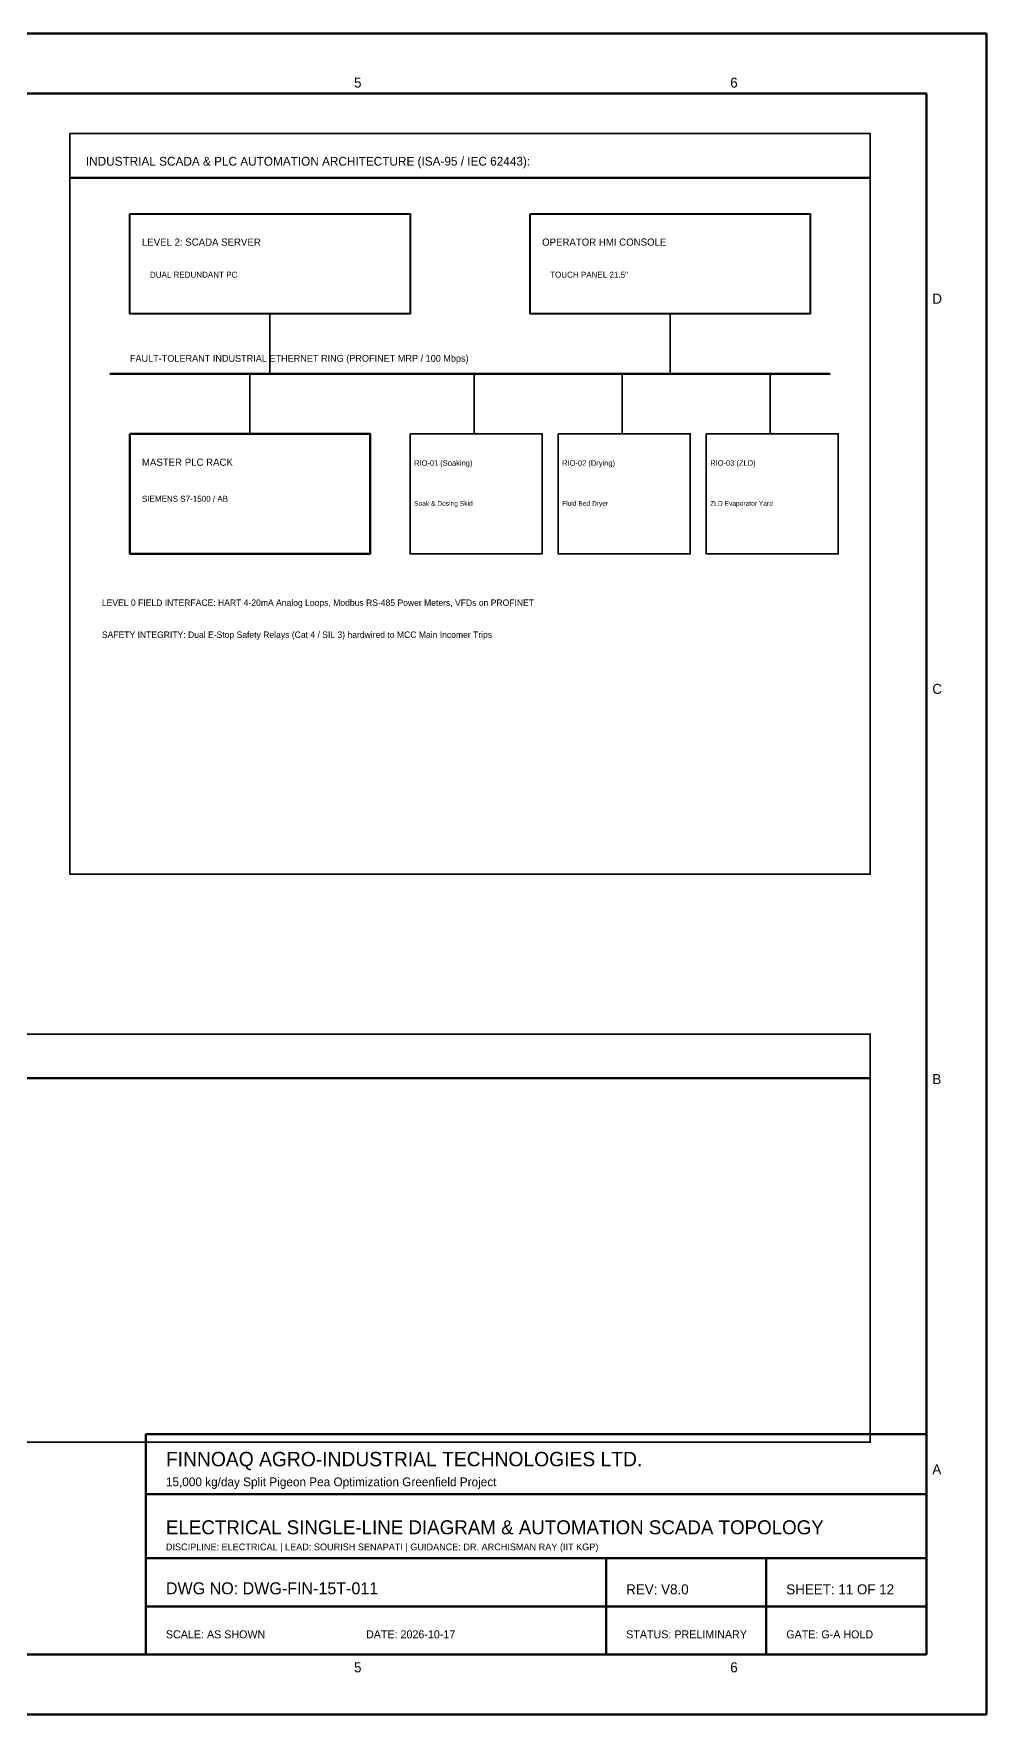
# Model space of a CAD drawing. Header units: millimetres. Extents: x 0 to 594, y 0 to 420.
# Drawn here: x 355.9 to 594, y 0 to 420 of the extents above; entities that cross this region are included whole.
import ezdxf

# ---------------------------------------------------------------- set-up
doc = ezdxf.new("R2010")
doc.units = ezdxf.units.MM
for name, color, linetype, lineweight in [('ANNOTATION', 7, 'Continuous', 35), ('BORDER_TITLE', 7, 'Continuous', 70), ('EQUIPMENT', 3, 'Continuous', 50), ('PROCESS_PIPING', 5, 'Continuous', 50)]:
    doc.layers.add(name, color=color, linetype=linetype, lineweight=lineweight)

msp = doc.modelspace()

# ---------------------------------------------------------------- linework, layer by layer
at = {"layer": 'BORDER_TITLE'}
for p, q in [((365, 384), (565, 384)), ((25, 159), (565, 159)), ((384, 55), (579, 55)), ((384, 39), (579, 39)), ((499, 15), (499, 39)), ((539, 15), (539, 39)), ((384, 27), (579, 27))]:
    msp.add_line(p, q, dxfattribs=at)
at = {"layer": 'BORDER_TITLE', "lineweight": 70}
msp.add_lwpolyline([(0, 0), (594, 0), (594, 420), (0, 420), (0, 0)], dxfattribs=at)
at = {"layer": 'BORDER_TITLE', "lineweight": 50}
for points in [[(15, 15), (579, 15), (579, 405), (15, 405), (15, 15)], [(384, 15), (579, 15), (579, 70), (384, 70), (384, 15)]]:
    msp.add_lwpolyline(points, dxfattribs=at)
at = {"layer": 'BORDER_TITLE', "lineweight": 35}
for points in [[(365, 395), (565, 395), (565, 210), (365, 210), (365, 395)], [(25, 170), (565, 170), (565, 68), (25, 68), (25, 170)]]:
    msp.add_lwpolyline(points, dxfattribs=at)
at = {"layer": 'EQUIPMENT', "lineweight": 40}
for points in [[(380, 375), (450, 375), (450, 350), (380, 350), (380, 375)], [(480, 375), (550, 375), (550, 350), (480, 350), (480, 375)]]:
    msp.add_lwpolyline(points, dxfattribs=at)
at = {"layer": 'EQUIPMENT', "lineweight": 50}
msp.add_lwpolyline([(380, 320), (440, 320), (440, 290), (380, 290), (380, 320)], dxfattribs=at)
at = {"layer": 'EQUIPMENT', "lineweight": 35}
for points in [[(450, 320), (483, 320), (483, 290), (450, 290), (450, 320)], [(487, 320), (520, 320), (520, 290), (487, 290), (487, 320)], [(524, 320), (557, 320), (557, 290), (524, 290), (524, 320)]]:
    msp.add_lwpolyline(points, dxfattribs=at)
at = {"layer": 'PROCESS_PIPING', "lineweight": 35}
for p, q in [((415, 350), (415, 335)), ((515, 350), (515, 335)), ((410, 335), (410, 320)), ((466, 335), (466, 320)), ((503, 335), (503, 320)), ((540, 335), (540, 320))]:
    msp.add_line(p, q, dxfattribs=at)
at = {"layer": 'PROCESS_PIPING', "lineweight": 50}
msp.add_line((375, 335), (555, 335), dxfattribs=at)

# ---------------------------------------------------------------- texts
at = {"layer": 'ANNOTATION'}
for s, height, p in [('INDUSTRIAL SCADA & PLC AUTOMATION ARCHITECTURE (ISA-95 / IEC 62443):', 2.2, (369, 387)), ('LEVEL 2: SCADA SERVER', 1.8, (383, 367)), ('OPERATOR HMI CONSOLE', 1.8, (483, 367)), ('DUAL REDUNDANT PC', 1.5, (385, 359)), ('TOUCH PANEL 21.5"', 1.5, (485, 359)), ('FAULT-TOLERANT INDUSTRIAL ETHERNET RING (PROFINET MRP / 100 Mbps)', 1.7, (380, 338)), ('MASTER PLC RACK', 1.8, (383, 312)), ('RIO-01 (Soaking)', 1.4, (451, 312)), ('RIO-02 (Drying)', 1.4, (488, 312)), ('RIO-03 (ZLD)', 1.4, (525, 312)), ('SIEMENS S7-1500 / AB', 1.5, (383, 303)), ('Soak & Dosing Skid', 1.2, (451, 302)), ('Fluid Bed Dryer', 1.2, (488, 302)), ('ZLD Evaporator Yard', 1.2, (525, 302)), ('LEVEL 0 FIELD INTERFACE: HART 4-20mA Analog Loops, Modbus RS-485 Power Meters, VFDs on PROFINET', 1.6, (373, 277)), ('SAFETY INTEGRITY: Dual E-Stop Safety Relays (Cat 4 / SIL 3) hardwired to MCC Main Incomer Trips', 1.6, (373, 269)), ('FINNOAQ AGRO-INDUSTRIAL TECHNOLOGIES LTD.', 3.6, (389, 62)), ('15,000 kg/day Split Pigeon Pea Optimization Greenfield Project', 2.2, (389, 57)), ('ELECTRICAL SINGLE-LINE DIAGRAM & AUTOMATION SCADA TOPOLOGY', 3.5, (389, 45)), ('DISCIPLINE: ELECTRICAL | LEAD: SOURISH SENAPATI | GUIDANCE: DR. ARCHISMAN RAY (IIT KGP)', 1.7, (389, 41)), ('DWG NO: DWG-FIN-15T-011', 3, (389, 30)), ('REV: V8.0', 2.5, (504, 30)), ('SHEET: 11 OF 12', 2.5, (544, 30)), ('SCALE: AS SHOWN', 2, (389, 19)), ('DATE: 2026-10-17', 2, (439, 19)), ('STATUS: PRELIMINARY', 2, (504, 19)), ('GATE: G-A HOLD', 2, (544, 19))]:
    msp.add_text(s, height=height, dxfattribs=at).set_placement(p)
at = {"layer": 'BORDER_TITLE'}
for s, p in [('5', (436, 406.5)), ('6', (530, 406.5)), ('D', (580.5, 352.5)), ('C', (580.5, 255)), ('B', (580.5, 157.5)), ('A', (580.5, 60)), ('5', (436, 10.5)), ('6', (530, 10.5))]:
    msp.add_text(s, height=2.5, dxfattribs=at).set_placement(p)

doc.saveas('drawing.dxf')
